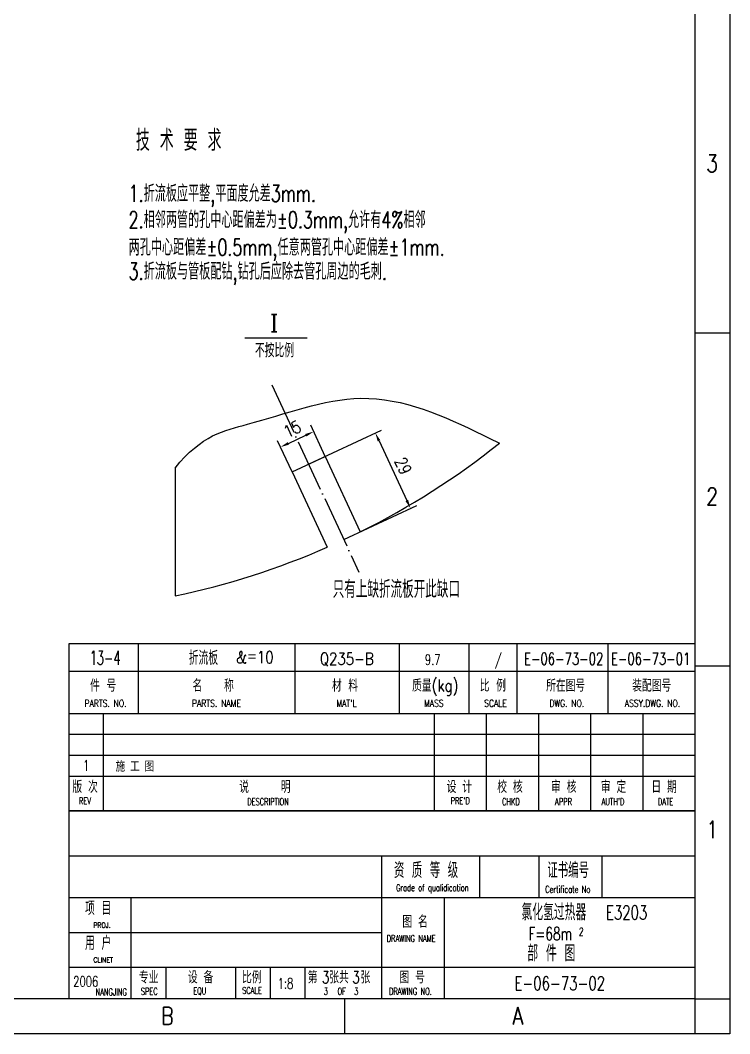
# Model space of a CAD drawing. Header units: millimetres. Extents: x 16142 to 22870, y -8556 to -3804.
# Drawn here: x 21239 to 22870, y -8556 to -6228 of the extents above; entities that cross this region are included whole.
import ezdxf
from ezdxf.enums import TextEntityAlignment as Align

# ---------------------------------------------------------------- set-up
doc = ezdxf.new("R2010")
doc.units = ezdxf.units.MM
doc.header["$LTSCALE"] = 80
for name, pattern in [('1', [0]), ('DASHDOT-M', [36, 30, -3, 0, -3]), ('DIVIDE-M', [39, 30, -3, 0, -3, 0, -3])]:
    doc.linetypes.add(name, pattern=pattern)
for name, color, linetype in [('7', 7, 'Continuous'), ('CDR_DIM', 7, 'Continuous'), ('CDR_DWG1', 4, 'Continuous'), ('CDR_DWG3', 1, 'DASHDOT-M'), ('CDR_DWG4', 3, 'DIVIDE-M'), ('CDR_TEXT', 7, 'Continuous'), ('尺寸线', 7, 'Continuous'), ('尺寸线层', 7, 'Continuous'), ('标注线', 7, 'Continuous'), ('轮廓线', 4, 'Continuous')]:
    doc.layers.add(name, color=color, linetype=linetype)
doc.styles.add('HZ', font='ROMANS.shx', dxfattribs={"width": 0.7, "height": 3, "bigfont": 'HZ.shx'})
doc.styles.add('ROMANC', font='romanc', dxfattribs={"bigfont": 'hz'})
doc.styles.add('TH_GBDIM', font='romans.shx', dxfattribs={"width": 0.8, "bigfont": 'gbcbig.shx'})
doc.dimstyles.new('TH_GBDIM', dxfattribs={"dimscale": 8, "dimtxt": 3.5, "dimasz": 2.5, "dimexe": 2, "dimexo": 0, "dimgap": 1.5, "dimtad": 1, "dimdec": 0, "dimzin": 0, "dimdsep": 46, "dimtxsty": 'TH_GBDIM', "dimcen": 2.5, "dimclrd": 256, "dimclre": 256, "dimclrt": 256, "dimadec": 0, "dimazin": 0, "dimtfac": 0.714286, "dimtdec": 0, "dimtmove": 0, "dimatfit": 3, "dimfxl": 0, "dimtzin": 0, "dimlwd": -1, "dimlwe": -1, "dimarcsym": 0})

# ---------------------------------------------------------------- blocks, each defined once
blk = doc.blocks.new('A$C1B375470')
for p, q in [((15138, 5346), (15138, 0)), ((15138, 0), (7578, 0))]:
    blk.add_line(p, q)
at = {"layer": 'CDR_DWG1', "color": 4}
for p, q in [((14958, 10512), (14958, 180)), ((14958, 180), (450, 180))]:
    blk.add_line(p, q, dxfattribs=at)
at = {"layer": 'CDR_DWG4', "linetype": 'Continuous'}
for p, q in [((14958, 3624), (15138, 3624)), ((14958, 1902), (15138, 1902)), ((13144.5, 180), (13144.5, 0)), ((14958, 180), (15138, 180)), ((14958, 180), (14958, 0))]:
    blk.add_line(p, q, dxfattribs=at)
at = {"layer": 'CDR_TEXT', "style": 'HZ', "width": 0.8}
for s, p in [('3', (15046.9, 4454.2)), ('2', (15046.9, 2732.2)), ('1', (15046.9, 1010.2)), ('B', (12229, 46.9)), ('A', (14042.5, 46.9))]:
    blk.add_text(s, height=90, dxfattribs=at).set_placement(p, align=Align.CENTER)
blk = doc.blocks.new('A$C092B31A8')
at = {"layer": '尺寸线层', "xscale": 0.05555555555555555, "yscale": 0.05555555555555555, "zscale": 0.05555555555555555}
blk.add_blockref('A$C1B375470', (0, 0), dxfattribs=at)
blk = doc.blocks.new('*D327')
at = {"layer": 'Defpoints', "color": 0, "ltscale": 0.001}
for p in [(21913.2, -7172.9), (21939.8, -7229.8), (21863.6, -7265.3)]:
    blk.add_point(p, dxfattribs=at)
at = {"layer": '尺寸线', "ltscale": 0.001}
for p, q in [((21939.8, -7229.8), (21906.4, -7158.4)), ((21863.6, -7265.3), (21830.3, -7193.9)), ((21855.2, -7199.9), (21895.1, -7181.3))]:
    blk.add_line(p, q, dxfattribs=at)
for points in [[(21893.7, -7178.3), (21896.5, -7184.3), (21913.2, -7172.9)], [(21853.8, -7196.9), (21856.6, -7202.9), (21837.1, -7208.4)]]:
    blk.add_solid(points, dxfattribs=at)
at = {"layer": '尺寸线', "ltscale": 0.001, "insert": (21864.2, -7167.1), "char_height": 28, "attachment_point": 5, "rotation": 25, "style": 'TH_GBDIM'}
blk.add_mtext('15{}{}', dxfattribs=at)
blk = doc.blocks.new('*D328')
at = {"layer": 'Defpoints', "color": 0, "ltscale": 0.001}
for p in [(21901.7, -7247.5), (22135.9, -7349.2), (21982.4, -7420.7)]:
    blk.add_point(p, dxfattribs=at)
at = {"layer": '尺寸线', "ltscale": 0.001}
for p, q in [((21901.7, -7247.5), (22069.6, -7169.2)), ((22063.6, -7194.1), (22127.4, -7331)), ((21982.4, -7420.7), (22150.4, -7342.4))]:
    blk.add_line(p, q, dxfattribs=at)
for points in [[(22066.6, -7192.7), (22060.5, -7195.5), (22055.1, -7176)], [(22130.4, -7329.6), (22124.4, -7332.4), (22135.9, -7349.2)]]:
    blk.add_solid(points, dxfattribs=at)
at = {"layer": '尺寸线', "ltscale": 0.001, "insert": (22119, -7251.6), "char_height": 28, "attachment_point": 5, "rotation": 295, "style": 'TH_GBDIM'}
blk.add_mtext('29{}{}', dxfattribs=at)

msp = doc.modelspace()

# ---------------------------------------------------------------- linework, layer by layer
for p, q in [((21754.9, -6957.71), (21898.31, -6957.53)), ((21509.98, -7660.28), (21509.98, -7820.28)), ((21869.98, -7660.28), (21869.98, -7820.28)), ((22109.98, -7660.28), (22109.98, -7820.28)), ((22269.98, -7660.28), (22269.98, -7820.28)), ((22380.6, -7660.28), (22380.6, -7820.28)), ((22589.98, -7660.28), (22589.98, -7820.28)), ((22789.98, -7724.28), (21349.98, -7724.28))]:
    msp.add_line(p, q)
at = {"layer": 'CDR_DWG1'}
for p, q in [((21863.62, -7265.3), (21939.75, -7229.8)), ((21939.75, -7229.8), (22020.5, -7402.96)), ((21863.62, -7265.3), (21944.37, -7438.46)), ((21349.98, -7820.28), (21349.98, -8476.27)), ((21349.98, -8044.28), (22789.98, -8044.28))]:
    msp.add_line(p, q, dxfattribs=at)
at = {"layer": 'CDR_DWG1', "color": 4}
for p, q in [((22789.98, -7660.28), (21349.98, -7660.28)), ((21349.98, -7660.28), (21349.98, -7820.28))]:
    msp.add_line(p, q, dxfattribs=at)
at = {"layer": 'CDR_DWG3', "ltscale": 0.05}
msp.add_line((21816.81, -7065.53), (22017.49, -7495.89), dxfattribs=at)
at = {"layer": '尺寸线', "ltscale": 0.001}
msp.add_line((21594.47, -7257.02), (21594.47, -7550.47), dxfattribs=at)
msp.add_open_spline([(21594.47, -7257.02), (21655.94, -7179.94), (21791.53, -7154.69), (22037.77, -7058.02), (22224.94, -7142.37), (22327.85, -7193.37), (22340.41, -7199.65)], degree=3, knots=[0, 0, 0, 0, 55.1591189, 143.564835, 244.2818465, 258.322876, 258.322876, 258.322876, 258.322876], dxfattribs=at)
at = {"layer": '标注线'}
for p, q in [((21349.98, -7820.28), (22789.98, -7820.28)), ((21429.98, -8044.28), (21429.98, -7820.28)), ((22189.98, -7820.28), (22189.98, -8044.28)), ((22309.98, -7820.28), (22309.98, -8044.28)), ((22429.98, -7820.28), (22429.98, -8044.28)), ((22549.98, -7820.28), (22549.98, -8044.28)), ((22669.98, -7820.28), (22669.98, -8044.28)), ((21349.98, -7868.28), (22789.98, -7868.28)), ((21349.98, -7916.28), (22789.98, -7916.28)), ((21349.98, -7964.28), (22789.98, -7964.28)), ((22789.98, -8148.27), (21349.98, -8148.27)), ((22069.98, -8476.27), (22069.98, -8148.27)), ((22295.61, -8244.27), (22295.61, -8148.27)), ((22431.61, -8244.27), (22431.61, -8148.27)), ((22576.37, -8244.27), (22576.37, -8148.27)), ((22789.98, -8244.27), (21349.98, -8244.27)), ((21493.98, -8476.27), (21493.98, -8244.27)), ((22213.98, -8476.27), (22213.98, -8244.27)), ((22069.98, -8324.27), (21349.98, -8324.27)), ((22789.98, -8404.27), (21349.98, -8404.27)), ((21573.98, -8476.27), (21573.98, -8404.27)), ((21733.98, -8476.27), (21733.98, -8404.27)), ((21813.98, -8476.27), (21813.98, -8404.27)), ((21893.98, -8476.27), (21893.98, -8404.27))]:
    msp.add_line(p, q, dxfattribs=at)
at = {"layer": '轮廓线', "color": 4}
msp.add_line((22789.98, -8044.28), (21349.98, -8044.28), dxfattribs=at)
at = {"layer": '轮廓线'}
for start, end in [(296.34713, 308.5268), (281.84922, 293.65287)]:
    msp.add_arc((21227.64, -5802.04), 1786.5, start, end, dxfattribs=at)

# ---------------------------------------------------------------- block references
at = {"layer": '尺寸线层', "xscale": 8, "yscale": 8, "zscale": 8}
msp.add_blockref('A$C092B31A8', (16141.98, -8556.27), dxfattribs=at)

# ---------------------------------------------------------------- texts
at = {"color": 2, "linetype": '1', "style": 'ROMANC'}
msp.add_text('I', height=40, dxfattribs=at).set_placement((21812.92, -6943.8))
at = {"color": 7, "linetype": '1', "style": 'HZ', "width": 0.7}
msp.add_text('不按比例', height=32, dxfattribs=at).set_placement((21778.4, -7002.23))
at = {"color": 7, "linetype": 'Continuous', "style": 'HZ', "width": 0.7}
msp.add_text('只有上缺折流板开此缺口', height=40, dxfattribs=at).set_placement((21957.08, -7555.02))
at = {"layer": '7', "style": 'HZ'}
for s, height, width, p in [('&＝10', 28, 0.8, (21778.26, -7705.14)), ('Q235-B', 28, 0.8, (21989.34, -7708.79)), ('/', 24, 0.7, (22337.73, -7708.79)), ('9.7', 24, 0.7, (22186.94, -7708.79))]:
    msp.add_text(s, height=height, dxfattribs=dict(at, width=width)).set_placement(p, align=Align.CENTER)
at = {"layer": '7', "style": 'HZ', "width": 0.8}
for s, height, p in [('件 号', 28, (21399.22, -7770.32)), ('名   称', 28, (21634.73, -7770.32)), ('材 料', 28, (21955.23, -7770.32)), ('质量(kg)', 28, (22139.62, -7770.32)), ('比 例', 28, (22295.19, -7770.32)), ('所在图号', 28, (22447.89, -7770.32)), ('装配图号', 28, (22645.76, -7770.32)), ('PARTS. NO.', 16, (21386.44, -7805.15)), ('PARTS. NAME', 16, (21633.57, -7805.15)), ("MAT'L", 16, (21965.5, -7805.15)), ('MASS', 16, (22167.17, -7805.15)), ('SCALE', 16, (22305.46, -7805.15)), ('DWG. NO.', 16, (22455.28, -7805.15)), ('ASSY.DWG. NO.', 16, (22628.66, -7805.15))]:
    msp.add_text(s, height=height, dxfattribs=at).set_placement(p)
at = {"layer": 'CDR_DIM', "style": 'HZ', "width": 0.7}
msp.add_text('          技 术 要 求', height=48, dxfattribs=at).set_placement((21254.05, -6527.7))
at = {"layer": 'CDR_TEXT', "style": 'HZ', "width": 0.7}
for s, p in [('1.折流板应平整,平面度允差3mm.', (21487.78, -6644.86)), ('2.相邻两管的孔中心距偏差为%%p0.3mm,允许有4%相邻', (21487.78, -6705.23)), ('两孔中心距偏差%%p0.5mm,任意两管孔中心距偏差%%p1mm.', (21487.78, -6768.51)), ('3.折流板与管板配钻,钻孔后应除去管孔周边的毛刺.', (21487.78, -6823.81))]:
    msp.add_text(s, height=38.4, dxfattribs=at).set_placement(p)
at = {"layer": '标注线', "style": 'HZ'}
for s, height, width, p in [('13-4', 32, 0.6, (21433.77, -7708.79)), ('折流板', 32, 0.7, (21659.72, -7708.79)), ('E-06-73-02', 28, 0.7, (22488.13, -7708.79)), ('E-06-73-01', 28, 0.7, (22688.13, -7708.79)), ('氯化氢过热器', 37.333, 0.7, (22465.65, -8295.77)), ('E3203', 32, 0.7, (22632.92, -8293.67)), ('2', 18.67, 0.7, (22528.57, -8331.27))]:
    msp.add_text(s, height=height, dxfattribs=dict(at, width=width)).set_placement(p, align=Align.CENTER)
at = {"layer": '标注线', "linetype": 'Continuous', "style": 'HZ', "width": 0.7}
for s, height, p in [('1', 24, (21382.9, -7952.06)), ('施 工 图', 24, (21457.94, -7953.99)), ('版 次', 28, (21358.52, -8003.09)), ('说     明', 28, (21742.03, -8003.09)), ('设 计', 28, (22219.13, -8003.09)), ('校 核', 28, (22335.38, -8003.09)), ('审 核', 28, (22459.13, -8003.09)), ('审 定', 28, (22573.51, -8003.09)), ('日 期', 28, (22689.76, -8003.09)), ('REV', 16, (21373.44, -8029.18)), ('DESCRIPTION', 16, (21760.56, -8031.02)), ("PRE'D", 16, (22228.29, -8029.15)), ('CHKD', 16, (22346.42, -8031.02)), ('APPR', 16, (22468.36, -8031.02)), ("AUTH'D", 16, (22575.28, -8031.02)), ('DATE', 16, (22704.68, -8031.02)), ('资 质 等 级', 36, (22097.84, -8198.69)), ('证书编号', 36, (22450.61, -8198.69)), ('Grade of qualidication', 16, (22102.7, -8229.05)), ('Certificate No', 16, (22445.75, -8232.51)), ('项 目', 32, (21387.68, -8283.91)), ('图 名', 28, (22117.11, -8312.89)), ('PROJ.', 12, (21406.83, -8312.79)), ('用 户', 32, (21387.68, -8363.91)), ('DRAWING NAME', 16, (22081.25, -8345.45)), ('CLINET', 12, (21406.83, -8392.79)), ('2006', 24, (21360.39, -8448.12)), ('专业', 28, (21511.28, -8440.59)), ('设 备', 28, (21624, -8440.59)), ('比例', 28, (21748.49, -8440.59)), ('1:8', 24, (21830.44, -8452.82)), ('第  张共  张', 28, (21899.67, -8440.59)), ('3', 28, (21932.71, -8440.59)), ('3', 28, (22002.08, -8440.59)), ('图 号', 28, (22110.5, -8440.59)), ('E-06-73-02', 32, (22375.01, -8456.43)), ('SPEC', 16, (21515.82, -8467.15)), ('EQU', 16, (21636.23, -8466.04)), ('SCALE', 16, (21748.78, -8464.94)), ('3', 16, (21936.51, -8467)), ('OF', 16, (21968.23, -8467.15)), ('3', 16, (22006.34, -8467)), ('DRAWING NO.', 16, (22086.53, -8467.15)), ('NANGJING', 16, (21411.73, -8468.68))]:
    msp.add_text(s, height=height, dxfattribs=at).set_placement(p)
at = {"layer": '标注线', "style": 'HZ', "width": 0.7}
for s, height, p in [('F=68m', 29.333, (22407.18, -8340.99)), ('部 件 图', 37.333, (22404.51, -8390.01))]:
    msp.add_text(s, height=height, dxfattribs=at).set_placement(p)

# ---------------------------------------------------------------- dimensions: what is measured, and where the dimension line sits
at = {"layer": '尺寸线', "ltscale": 0.001}
for p1, p2, distance, text, picture, middle in [((21863.62, -7265.3), (21939.75, -7229.8), 62.82, '15{}{}', '*D327', (21864.15, -7167.06)), ((21901.69, -7247.55), (21982.43, -7420.71), 169.28, '29{}{}', '*D328', (22119.05, -7251.6))]:
    dim = msp.add_aligned_dim(p1=p1, p2=p2, distance=distance, text=text, dimstyle='TH_GBDIM', override={"dimgap": 1.5, "dimtad": 1, "dimjust": 0, "dimdec": 0, "dimlfac": 1, "dimse1": 0, "dimse2": 0, "dimsd1": 0, "dimsd2": 0}, dxfattribs=at)
    dim.commit()
    dim.dimension.update_dxf_attribs({"geometry": picture, "text_midpoint": middle})

doc.saveas('drawing.dxf')
